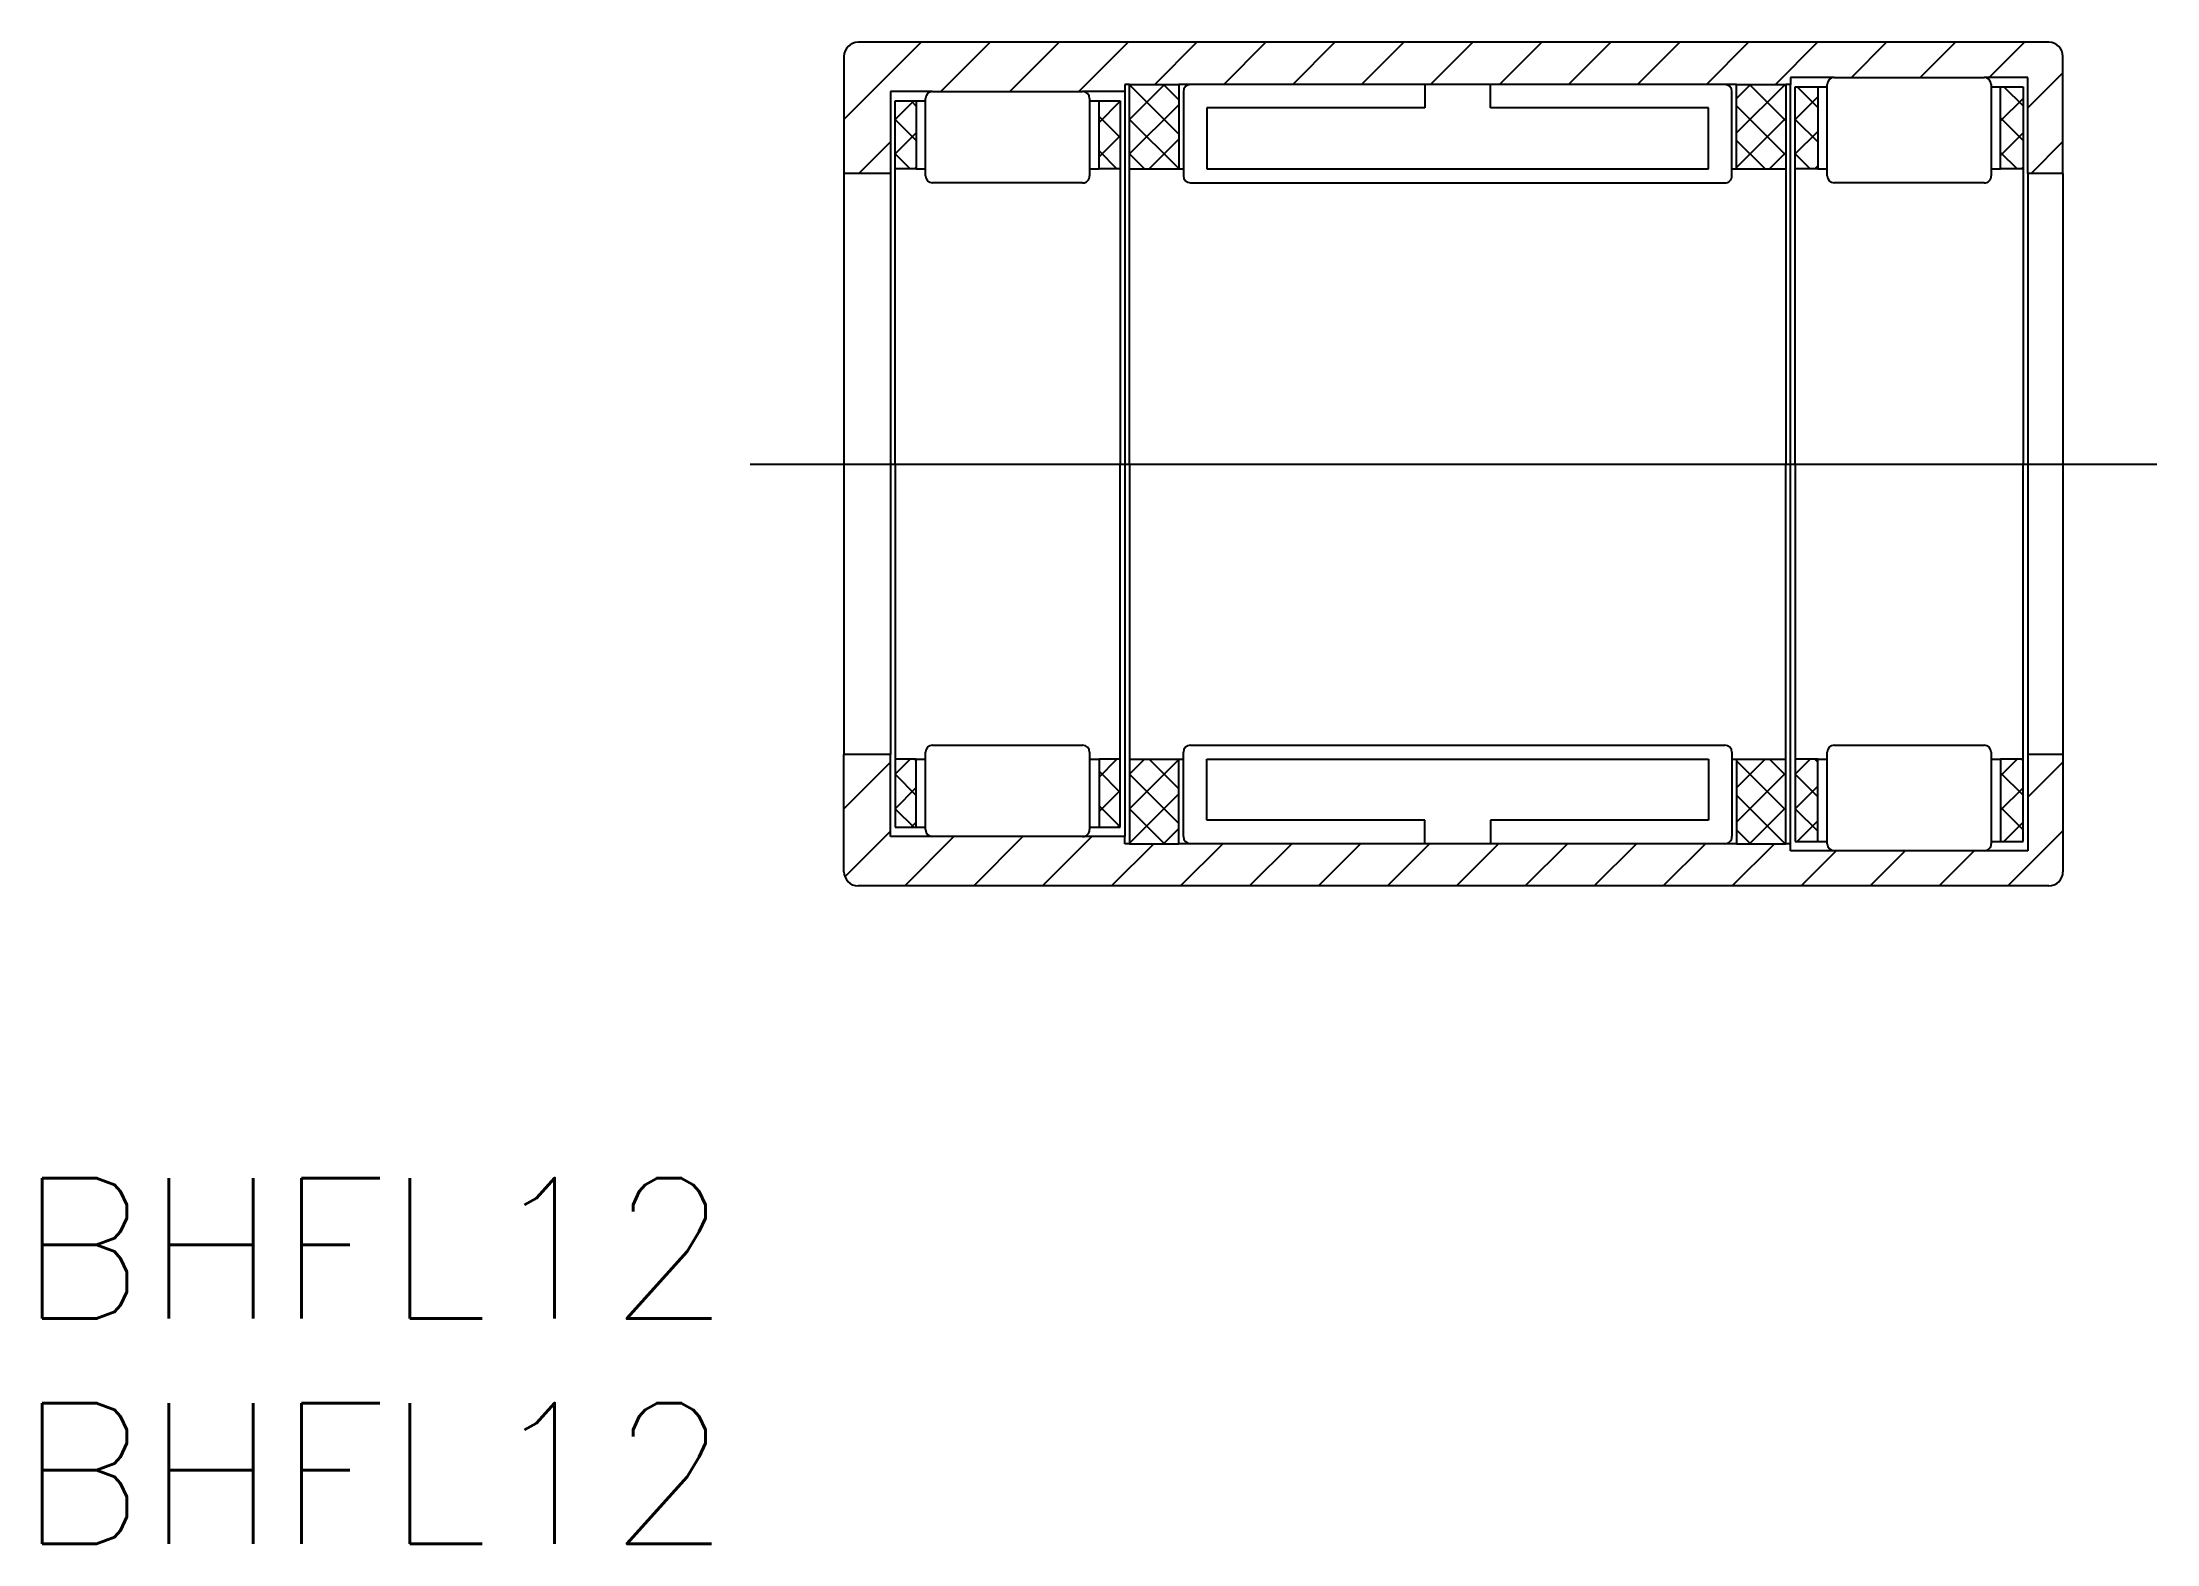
# Model space of a CAD drawing. Extents: x -17.1 to 28, y -23 to 9.
import ezdxf

# ---------------------------------------------------------------- set-up
doc = ezdxf.new("R2010")
doc.units = 0
doc.linetypes.add('CENTER', pattern=[50.8, 31.75, -6.35, 6.35, -6.35])
doc.linetypes.add('DASHED', pattern=[19.05, 12.7, -6.35])
doc.layers.get('0').update_dxf_attribs({"linetype": 'CONTINUOUS'})
doc.layers.add('CENTER', color=1, linetype='CENTER')
doc.styles.get("Standard").update_dxf_attribs({"font": 'txt.shx', "height": 3, "bigfont": 'bigfont.shx'})

msp = doc.modelspace()

# ---------------------------------------------------------------- linework, layer by layer
at = {"color": 3, "linetype": 'CONTINUOUS'}
for p, q in [((0, 7.353911), (1.646089, 9)), ((2.066872, 7.95), (3.116872, 9)), ((3.537654, 7.95), (4.587654, 9)), ((5.008436, 7.95), (6.058436, 9)), ((6.629218, 8.1), (7.529218, 9)), ((8.1, 8.1), (9, 9)), ((9.570782, 8.1), (10.470782, 9)), ((11.041564, 8.1), (11.941564, 9)), ((12.512346, 8.1), (13.412346, 9)), ((13.983128, 8.1), (14.883128, 9)), ((15.453911, 8.1), (16.353911, 9)), ((16.924693, 8.1), (17.824693, 9)), ((18.395475, 8.1), (19.295475, 9)), ((19.866257, 8.1), (20.766257, 9)), ((21.487039, 8.25), (22.237039, 9)), ((22.957821, 8.25), (23.707821, 9)), ((24.428603, 8.25), (25.178603, 9)), ((25.25, 7.600615), (26, 8.350615)), ((1.09, 7.353911), (1.486089, 7.75)), ((1.429302, 7.75), (1.54, 7.639302)), ((5.44, 7.291564), (5.89, 7.741564)), ((5.841648, 7.75), (5.89, 7.701648)), ((6.09, 7.353911), (6.836089, 8.1)), ((6.09, 8.089302), (6.100698, 8.1)), ((7.14, 7.039302), (6.09, 8.089302)), ((6.09, 6.618519), (7.14, 7.668519)), ((7.14, 7.774693), (6.814693, 8.1)), ((19.04, 7.066872), (20.073128, 8.1)), ((19.04, 7.802263), (19.337737, 8.1)), ((20.09, 7.326341), (19.316341, 8.1)), ((20.09, 8.061732), (20.051732, 8.1)), ((20.29, 7.353911), (20.77, 7.833911)), ((20.329302, 8.05), (20.77, 7.609302)), ((24.67, 7.321564), (25.15, 7.801564)), ((24.741648, 8.05), (25.15, 7.641648)), ((1.09, 7.353911), (1.54, 6.903911)), ((5.44, 7.416257), (5.89, 6.966257)), ((7.14, 6.303911), (6.09, 7.353911)), ((20.09, 6.590949), (19.04, 7.640949)), ((19.04, 6.331481), (20.09, 7.381481)), ((20.29, 7.353911), (20.77, 6.873911)), ((24.67, 7.386257), (25.15, 6.906257)), ((0.316872, 6.2), (0.99, 6.873128)), ((1.09, 6.618519), (1.54, 7.068519)), ((5.44, 6.556173), (5.89, 7.006173)), ((6.506872, 6.3), (7.14, 6.933128)), ((19.645558, 6.3), (19.04, 6.905558)), ((20.29, 6.618519), (20.77, 7.098519)), ((24.67, 6.586173), (25.15, 7.066173)), ((25.320167, 6.2), (26, 6.879833)), ((1.09, 6.618519), (1.408519, 6.3)), ((1.506872, 6.3), (1.54, 6.333128)), ((5.44, 6.680866), (5.820866, 6.3)), ((6.408519, 6.3), (6.09, 6.618519)), ((19.743911, 6.3), (20.09, 6.646089)), ((20.29, 6.618519), (20.608519, 6.3)), ((20.706872, 6.3), (20.77, 6.363128)), ((24.67, 6.650866), (25.020866, 6.3)), ((25.119218, 6.3), (25.15, 6.330782)), ((1.09, -6.618519), (1.408519, -6.3)), ((1.506872, -6.3), (1.54, -6.333128)), ((5.44, -6.680866), (5.820866, -6.3)), ((6.09, -6.618519), (6.408519, -6.3)), ((6.09, -7.353911), (7.14, -6.303911)), ((7.14, -6.933128), (6.506872, -6.3)), ((19.04, -6.905558), (19.645558, -6.3)), ((20.09, -6.646089), (19.743911, -6.3)), ((20.29, -6.618519), (20.608519, -6.3)), ((20.706872, -6.3), (20.77, -6.363128)), ((24.67, -6.650866), (25.020866, -6.3)), ((25.119218, -6.3), (25.15, -6.330782)), ((0, -7.353911), (0.99, -6.363911)), ((1.09, -6.618519), (1.54, -7.068519)), ((5.44, -6.556173), (5.89, -7.006173)), ((7.14, -7.668519), (6.09, -6.618519)), ((20.09, -7.381481), (19.04, -6.331481)), ((19.04, -7.640949), (20.09, -6.590949)), ((20.29, -6.618519), (20.77, -7.098519)), ((24.67, -6.586173), (25.15, -7.066173)), ((25.25, -7.107206), (26, -6.357206)), ((1.09, -7.353911), (1.54, -6.903911)), ((5.44, -7.416257), (5.89, -6.966257)), ((6.09, -8.089302), (7.14, -7.039302)), ((20.073128, -8.1), (19.04, -7.066872)), ((20.29, -7.353911), (20.77, -6.873911)), ((24.67, -7.386257), (25.15, -6.906257)), ((1.09, -7.353911), (1.486089, -7.75)), ((1.429302, -7.75), (1.54, -7.639302)), ((5.44, -7.291564), (5.89, -7.741564)), ((6.836089, -8.1), (6.09, -7.353911)), ((19.316341, -8.1), (20.09, -7.326341)), ((20.29, -7.353911), (20.77, -7.833911)), ((20.329302, -8.05), (20.77, -7.609302)), ((24.67, -7.321564), (25.15, -7.801564)), ((24.741648, -8.05), (25.15, -7.641648)), ((0.019171, -8.805522), (0.99, -7.834693)), ((1.295475, -9), (2.345475, -7.95)), ((2.766257, -9), (3.816257, -7.95)), ((4.237039, -9), (5.287039, -7.95)), ((5.707821, -9), (6.607821, -8.1)), ((5.841648, -7.75), (5.89, -7.701648)), ((6.100698, -8.1), (6.09, -8.089302)), ((6.814693, -8.1), (7.14, -7.774693)), ((7.178603, -9), (8.078603, -8.1)), ((8.649385, -9), (9.549385, -8.1)), ((10.120167, -9), (11.020167, -8.1)), ((11.590949, -9), (12.490949, -8.1)), ((13.061732, -9), (13.961732, -8.1)), ((14.532514, -9), (15.432514, -8.1)), ((16.003296, -9), (16.903296, -8.1)), ((17.474078, -9), (18.374078, -8.1)), ((18.94486, -9), (19.84486, -8.1)), ((19.337737, -8.1), (19.04, -7.802263)), ((20.051732, -8.1), (20.09, -8.061732)), ((24.827988, -9), (26, -7.827988)), ((20.415642, -9), (21.165642, -8.25)), ((21.886424, -9), (22.636424, -8.25)), ((23.357206, -9), (24.107206, -8.25))]:
    msp.add_line(p, q, dxfattribs=at)
at = {"color": 7, "linetype": 'CONTINUOUS'}
for p, q in [((0, 8.7), (0, 6.2)), ((25.7, 9), (0.3, 9)), ((26, 6.2), (26, 8.7)), ((20.19, 8.25), (20.19, 8.1)), ((21.12, 8.25), (20.19, 8.25)), ((21.12, 8.25), (24.32, 8.25)), ((25.25, 8.25), (24.32, 8.25)), ((25.25, 6.2), (25.25, 8.25)), ((0.99, 7.95), (0.99, 6.2)), ((1.89, 7.95), (0.99, 7.95)), ((1.09, 6.3), (1.09, 7.75)), ((1.09, 7.75), (1.54, 7.75)), ((1.09, 0), (1.09, 7.75)), ((1.09, 7.75), (1.74, 7.75)), ((1.54, 7.75), (1.54, 6.3)), ((1.74, 6.15), (1.74, 7.8)), ((1.89, 7.95), (5.09, 7.95)), ((5.99, 7.95), (5.09, 7.95)), ((5.24, 7.8), (5.24, 6.15)), ((5.24, 7.75), (5.89, 7.75)), ((5.44, 6.3), (5.44, 7.75)), ((5.44, 7.75), (5.89, 7.75)), ((5.89, 7.75), (5.89, 6.3)), ((5.89, 7.75), (5.89, 0)), ((5.99, 8.1), (5.99, 7.95)), ((6.09, 8.1), (5.99, 8.1)), ((5.99, 7.95), (5.99, -7.95)), ((6.09, 0), (6.09, 8.1)), ((6.09, 8.1), (7.14, 8.1)), ((6.09, 6.3), (6.09, 8.1)), ((6.09, 8.1), (7.14, 8.1)), ((7.14, 8.1), (7.14, 6.3)), ((7.14, 8.1), (7.14, 6.3)), ((7.39, 8.1), (7.14, 8.1)), ((7.24, 7.95), (7.24, 6.15)), ((18.79, 8.1), (7.39, 8.1)), ((19.04, 8.1), (18.79, 8.1)), ((18.94, 6.15), (18.94, 7.95)), ((19.04, 6.3), (19.04, 8.1)), ((19.04, 8.1), (20.09, 8.1)), ((19.04, 6.3), (19.04, 8.1)), ((19.04, 8.1), (20.09, 8.1)), ((20.09, 8.1), (20.09, 0)), ((20.09, 8.1), (20.09, 6.3)), ((20.19, 8.1), (20.09, 8.1)), ((20.19, -8.1), (20.19, 8.1)), ((20.29, 6.3), (20.29, 8.05)), ((20.29, 8.05), (20.77, 8.05)), ((20.29, 0), (20.29, 8.05)), ((20.29, 8.05), (20.97, 8.05)), ((20.77, 8.05), (20.77, 6.3)), ((20.97, 6.15), (20.97, 8.1)), ((24.47, 8.1), (24.47, 6.15)), ((24.47, 8.05), (25.15, 8.05)), ((24.67, 6.3), (24.67, 8.05)), ((24.67, 8.05), (25.15, 8.05)), ((25.15, 8.05), (25.15, 6.3)), ((25.15, 8.05), (25.15, 0)), ((0, 6.2), (0, -6.2)), ((0.99, 6.2), (0, 6.2)), ((0.99, 6.2), (0.99, -6.2)), ((1.54, 6.3), (1.09, 6.3)), ((1.54, 6.3), (1.74, 6.3)), ((5.09, 6), (1.89, 6)), ((5.24, 6.3), (5.44, 6.3)), ((5.89, 6.3), (5.44, 6.3)), ((6.09, 6.3), (7.14, 6.3)), ((7.14, 6.3), (7.24, 6.3)), ((7.39, 6), (18.79, 6)), ((18.94, 6.3), (19.04, 6.3)), ((19.04, 6.3), (20.09, 6.3)), ((20.77, 6.3), (20.29, 6.3)), ((20.77, 6.3), (20.97, 6.3)), ((24.32, 6), (21.12, 6)), ((24.47, 6.3), (24.67, 6.3)), ((25.15, 6.3), (24.67, 6.3)), ((25.25, 6.2), (25.25, -6.2)), ((26, 6.2), (25.25, 6.2)), ((26, 6.2), (26, -6.2)), ((1.09, 0), (1.09, -7.75)), ((5.89, -7.75), (5.89, 0)), ((6.09, 0), (6.09, -8.1)), ((20.09, -8.1), (20.09, 0)), ((20.29, 0), (20.29, -8.05)), ((25.15, -8.05), (25.15, 0)), ((0.99, -6.2), (0, -6.2)), ((0, -8.7), (0, -6.2)), ((0.99, -7.95), (0.99, -6.2)), ((1.09, -6.3), (1.09, -7.75)), ((1.54, -6.3), (1.09, -6.3)), ((1.54, -7.75), (1.54, -6.3)), ((1.54, -6.3), (1.74, -6.3)), ((1.74, -7.8), (1.74, -6.15)), ((1.89, -6), (5.09, -6)), ((5.24, -6.15), (5.24, -7.8)), ((5.24, -6.3), (5.44, -6.3)), ((5.44, -6.3), (5.44, -7.75)), ((5.89, -6.3), (5.44, -6.3)), ((5.89, -7.75), (5.89, -6.3)), ((6.09, -6.3), (6.09, -8.1)), ((6.09, -6.3), (7.14, -6.3)), ((7.14, -8.1), (7.14, -6.3)), ((7.14, -8.1), (7.14, -6.3)), ((7.14, -6.3), (7.24, -6.3)), ((7.24, -7.95), (7.24, -6.15)), ((7.39, -6), (18.79, -6)), ((18.94, -6.15), (18.94, -7.95)), ((18.94, -6.3), (19.04, -6.3)), ((19.04, -6.3), (19.04, -8.1)), ((19.04, -6.3), (20.09, -6.3)), ((19.04, -6.3), (19.04, -8.1)), ((20.09, -8.1), (20.09, -6.3)), ((20.29, -6.3), (20.29, -8.05)), ((20.77, -6.3), (20.29, -6.3)), ((20.77, -8.05), (20.77, -6.3)), ((20.77, -6.3), (20.97, -6.3)), ((20.97, -8.1), (20.97, -6.15)), ((21.12, -6), (24.32, -6)), ((24.47, -6.15), (24.47, -8.1)), ((24.47, -6.3), (24.67, -6.3)), ((24.67, -6.3), (24.67, -8.05)), ((25.15, -6.3), (24.67, -6.3)), ((25.15, -8.05), (25.15, -6.3)), ((26, -6.2), (25.25, -6.2)), ((25.25, -6.2), (25.25, -8.25)), ((26, -6.2), (26, -8.7)), ((1.89, -7.95), (0.99, -7.95)), ((1.09, -7.75), (1.54, -7.75)), ((1.09, -7.75), (1.74, -7.75)), ((5.09, -7.95), (1.89, -7.95)), ((5.99, -7.95), (5.09, -7.95)), ((5.24, -7.75), (5.89, -7.75)), ((5.44, -7.75), (5.89, -7.75)), ((5.99, -8.1), (5.99, -7.95)), ((6.09, -8.1), (5.99, -8.1)), ((6.09, -8.1), (7.14, -8.1)), ((6.09, -8.1), (7.14, -8.1)), ((7.39, -8.1), (7.14, -8.1)), ((18.79, -8.1), (7.39, -8.1)), ((19.04, -8.1), (18.79, -8.1)), ((19.04, -8.1), (20.09, -8.1)), ((19.04, -8.1), (20.09, -8.1)), ((20.19, -8.1), (20.09, -8.1)), ((20.19, -8.25), (20.19, -8.1)), ((20.29, -8.05), (20.77, -8.05)), ((20.29, -8.05), (20.97, -8.05)), ((24.47, -8.05), (25.15, -8.05)), ((24.67, -8.05), (25.15, -8.05)), ((21.12, -8.25), (20.19, -8.25)), ((24.32, -8.25), (21.12, -8.25)), ((25.25, -8.25), (24.32, -8.25)), ((25.7, -9), (0.3, -9))]:
    msp.add_line(p, q, dxfattribs=at)
at = {"color": 3, "linetype": 'DASHED'}
for p, q in [((12.39, 8.1), (12.39, 7.6)), ((13.79, 7.6), (13.79, 8.1)), ((12.39, 7.6), (7.74, 7.6)), ((7.74, 7.6), (7.74, 6.3)), ((18.44, 7.6), (13.79, 7.6)), ((18.44, 6.3), (18.44, 7.6)), ((7.74, 6.3), (18.44, 6.3)), ((7.74, -7.6), (7.74, -6.3)), ((7.74, -6.3), (18.44, -6.3)), ((18.44, -6.3), (18.44, -7.6)), ((12.39, -7.6), (7.74, -7.6)), ((12.39, -8.1), (12.39, -7.6)), ((18.44, -7.6), (13.79, -7.6)), ((13.79, -7.6), (13.79, -8.1))]:
    msp.add_line(p, q, dxfattribs=at)
at = {"color": 7, "linetype": 'CONTINUOUS'}
for centre, radius, start, end in [((0.3, 8.7), 0.3, 89.999921, 179.999841), ((25.7, 8.7), 0.3, 0, 89.999921), ((21.12, 8.1), 0.15, 89.999921, 179.999841), ((24.32, 8.1), 0.15, 0, 89.999921), ((1.89, 7.8), 0.15, 89.999921, 179.999841), ((5.09, 7.8), 0.15, 0, 89.999921), ((7.39, 7.95), 0.15, 89.999921, 179.999841), ((18.79, 7.95), 0.15, 0, 89.999921), ((1.89, 6.15), 0.15, 179.999841, 269.999762), ((5.09, 6.15), 0.15, 269.999762, 0), ((7.39, 6.15), 0.15, 179.999841, 269.999762), ((18.79, 6.15), 0.15, 269.999762, 0), ((21.12, 6.15), 0.15, 179.999841, 269.999762), ((24.32, 6.15), 0.15, 269.999762, 0), ((1.89, -6.15), 0.15, 89.999921, 179.999841), ((5.09, -6.15), 0.15, 0, 89.999921), ((7.39, -6.15), 0.15, 89.999921, 179.999841), ((18.79, -6.15), 0.15, 0, 89.999921), ((21.12, -6.15), 0.15, 89.999921, 179.999841), ((24.32, -6.15), 0.15, 0, 89.999921), ((1.89, -7.8), 0.15, 179.999841, 269.999762), ((5.09, -7.8), 0.15, 269.999762, 0), ((7.39, -7.95), 0.15, 179.999841, 269.999762), ((18.79, -7.95), 0.15, 269.999762, 0), ((21.12, -8.1), 0.15, 179.999841, 269.999762), ((24.32, -8.1), 0.15, 269.999762, 0), ((0.3, -8.7), 0.3, 179.999841, 269.999762), ((25.7, -8.7), 0.3, 269.999762, 0)]:
    msp.add_arc(centre, radius, start, end, dxfattribs=at)
at = {"layer": 'CENTER', "color": 1, "linetype": 'CENTER'}
msp.add_line((-2, 0), (28, 0), dxfattribs=at)

# ---------------------------------------------------------------- texts
at = {"color": 7, "linetype": 'CONTINUOUS'}
for p in [(-17.614671, -18.233844), (-17.614671, -23.037066)]:
    msp.add_text('BHFL12', height=3, dxfattribs=at).set_placement(p)

doc.saveas('drawing.dxf')
